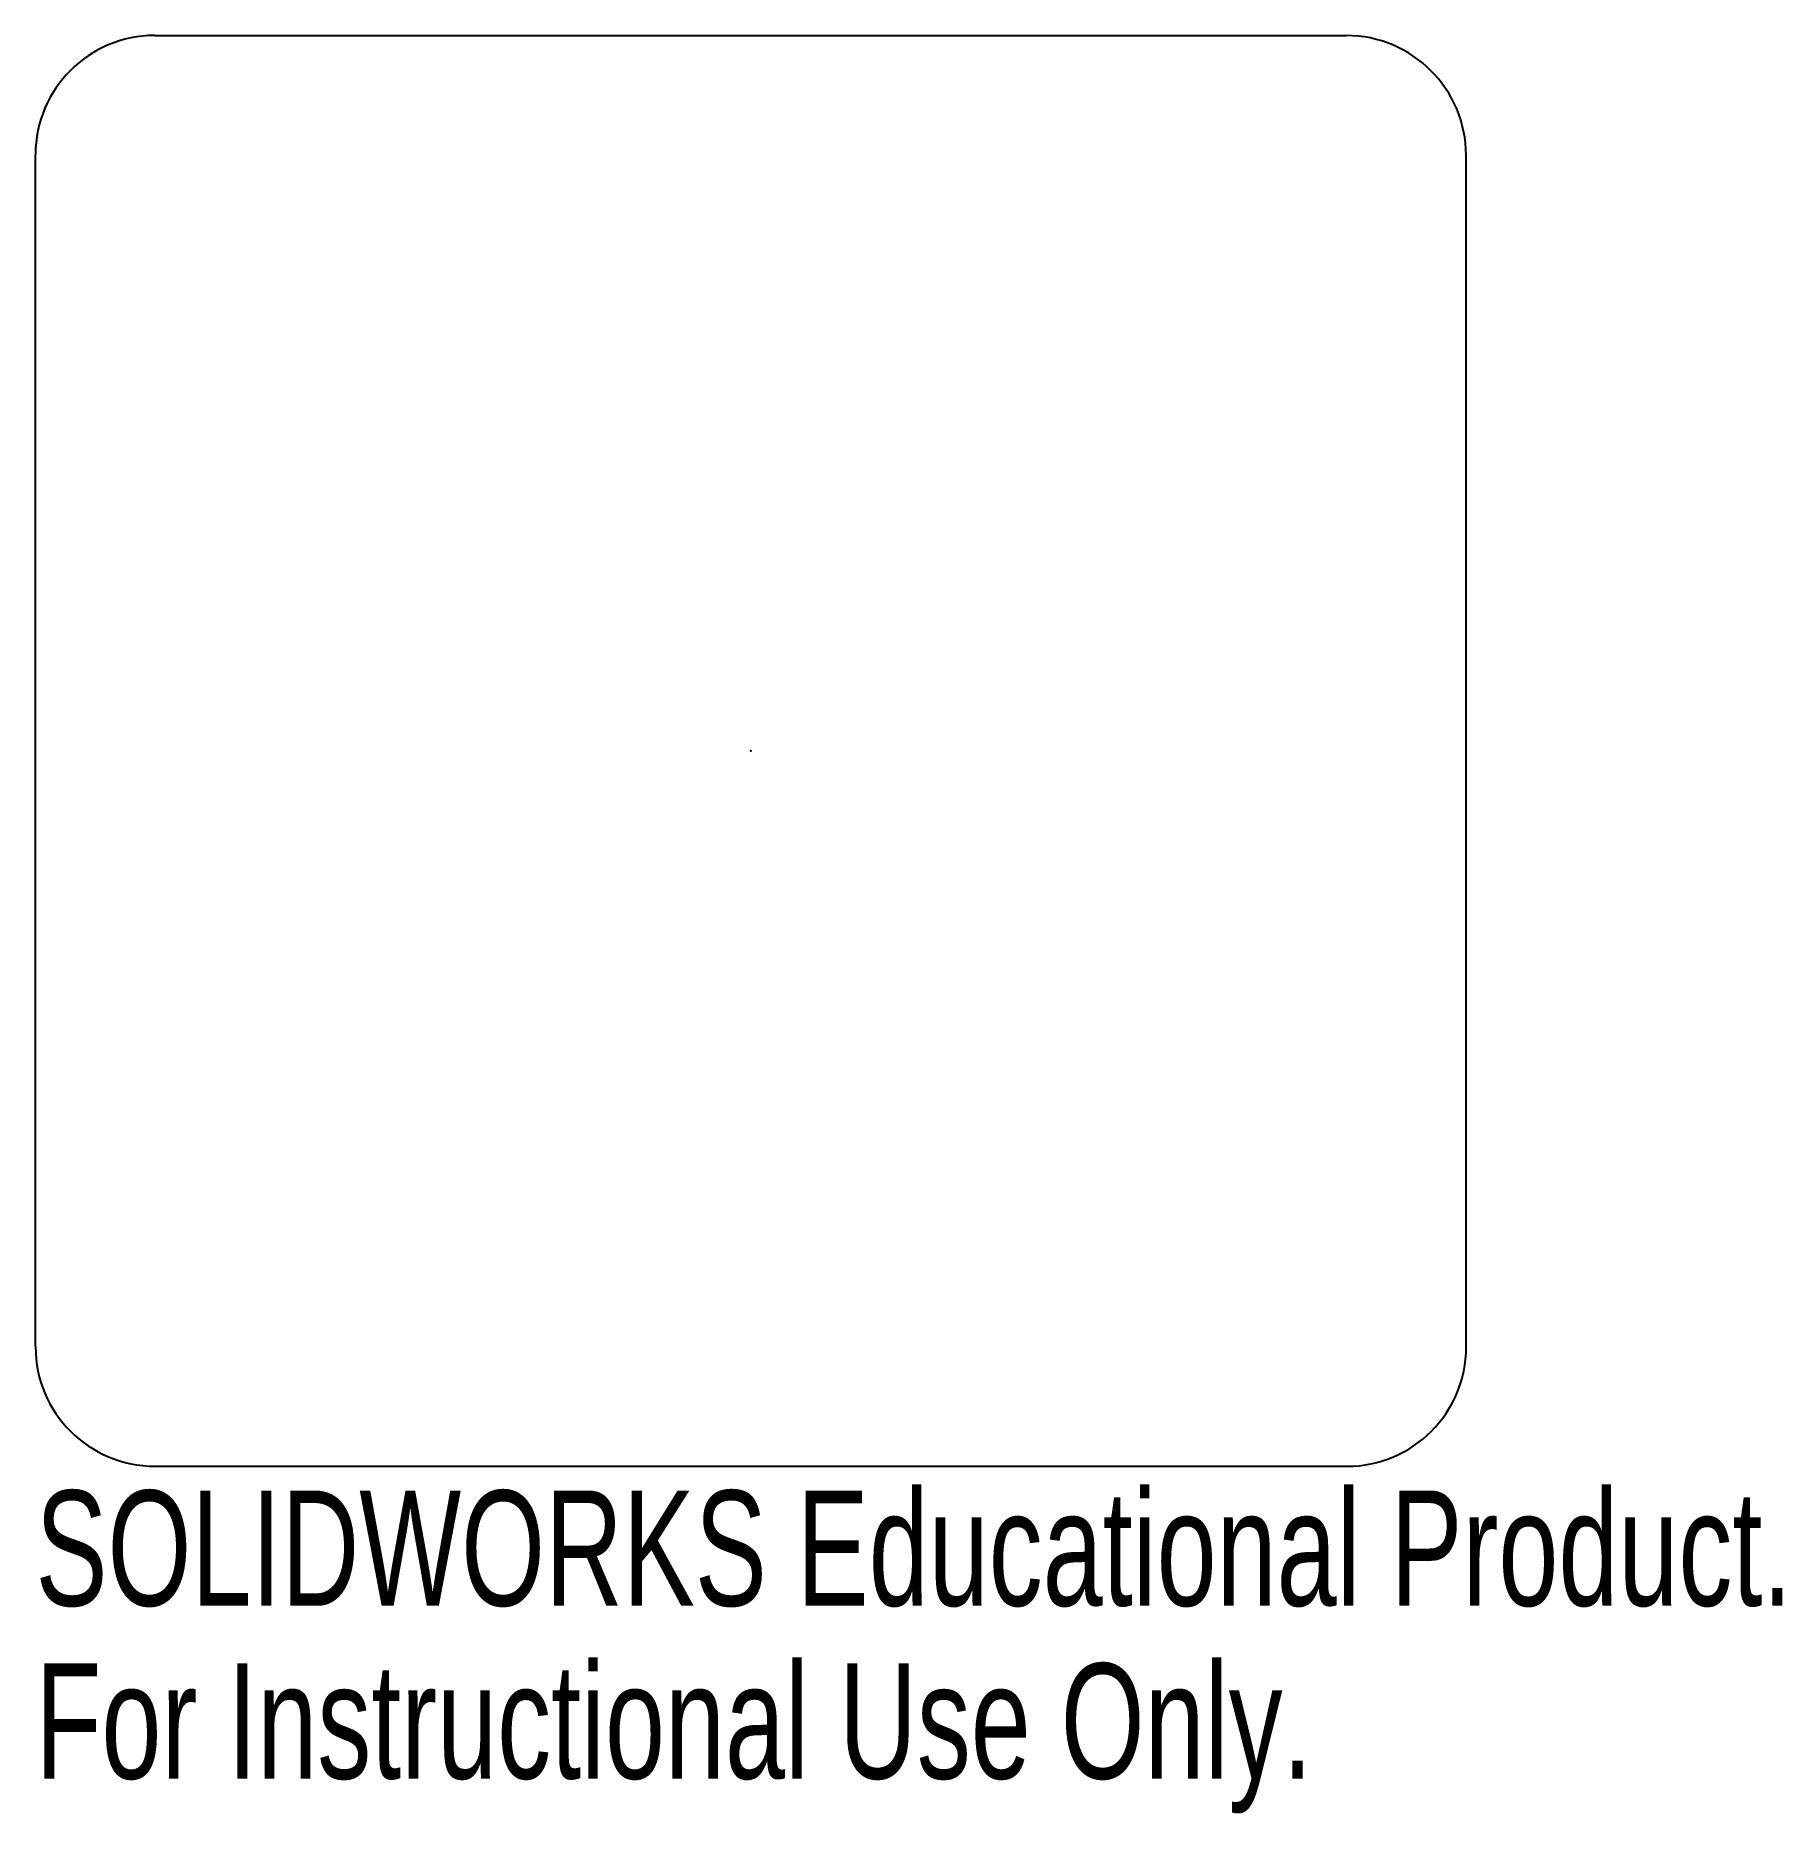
# Model space of a CAD drawing. Header units: inches. Extents: x -1.18 to 1.7, y -1.75 to 1.18.
import ezdxf

# ---------------------------------------------------------------- set-up
doc = ezdxf.new("R2010")
doc.units = ezdxf.units.IN
doc.header["$MEASUREMENT"] = 0
doc.header["$PDSIZE"] = -1
doc.styles.add('SLDTEXTSTYLE0', font='TXT', dxfattribs={"width": 0.7})

msp = doc.modelspace()

# ---------------------------------------------------------------- linework, layer by layer
at = {"color": 7, "linetype": 'Continuous'}
for p, q in [((-0.9843, 1.1811), (0.9831, 1.1811)), ((-1.1811, -0.984), (-1.1811, 0.9843)), ((1.1811, -0.9843), (1.1811, 0.9831)), ((-0.984, -1.1811), (0.9843, -1.1811))]:
    msp.add_line(p, q, dxfattribs=at)
for centre, radius, start, end in [((-0.9843, 0.9843), 0.1969, 90, 180), ((0.9831, 0.9831), 0.198, 0, 90), ((-0.984, -0.984), 0.1971, 180, 270), ((0.9843, -0.9843), 0.1969, 270, 0)]:
    msp.add_arc(centre, radius, start, end, dxfattribs=at)
msp.add_point((0, 0), dxfattribs=at)

# ---------------------------------------------------------------- texts
at = {"color": 7, "linetype": 'Continuous', "char_height": 0.1903, "attachment_point": 1, "style": 'SLDTEXTSTYLE0'}
for s, insert in [('SOLIDWORKS Educational Product.', (-1.1811, -1.2212)), ('For Instructional Use Only.', (-1.1811, -1.5067))]:
    msp.add_mtext(s, dxfattribs=dict(at, insert=insert))

doc.saveas('drawing.dxf')
